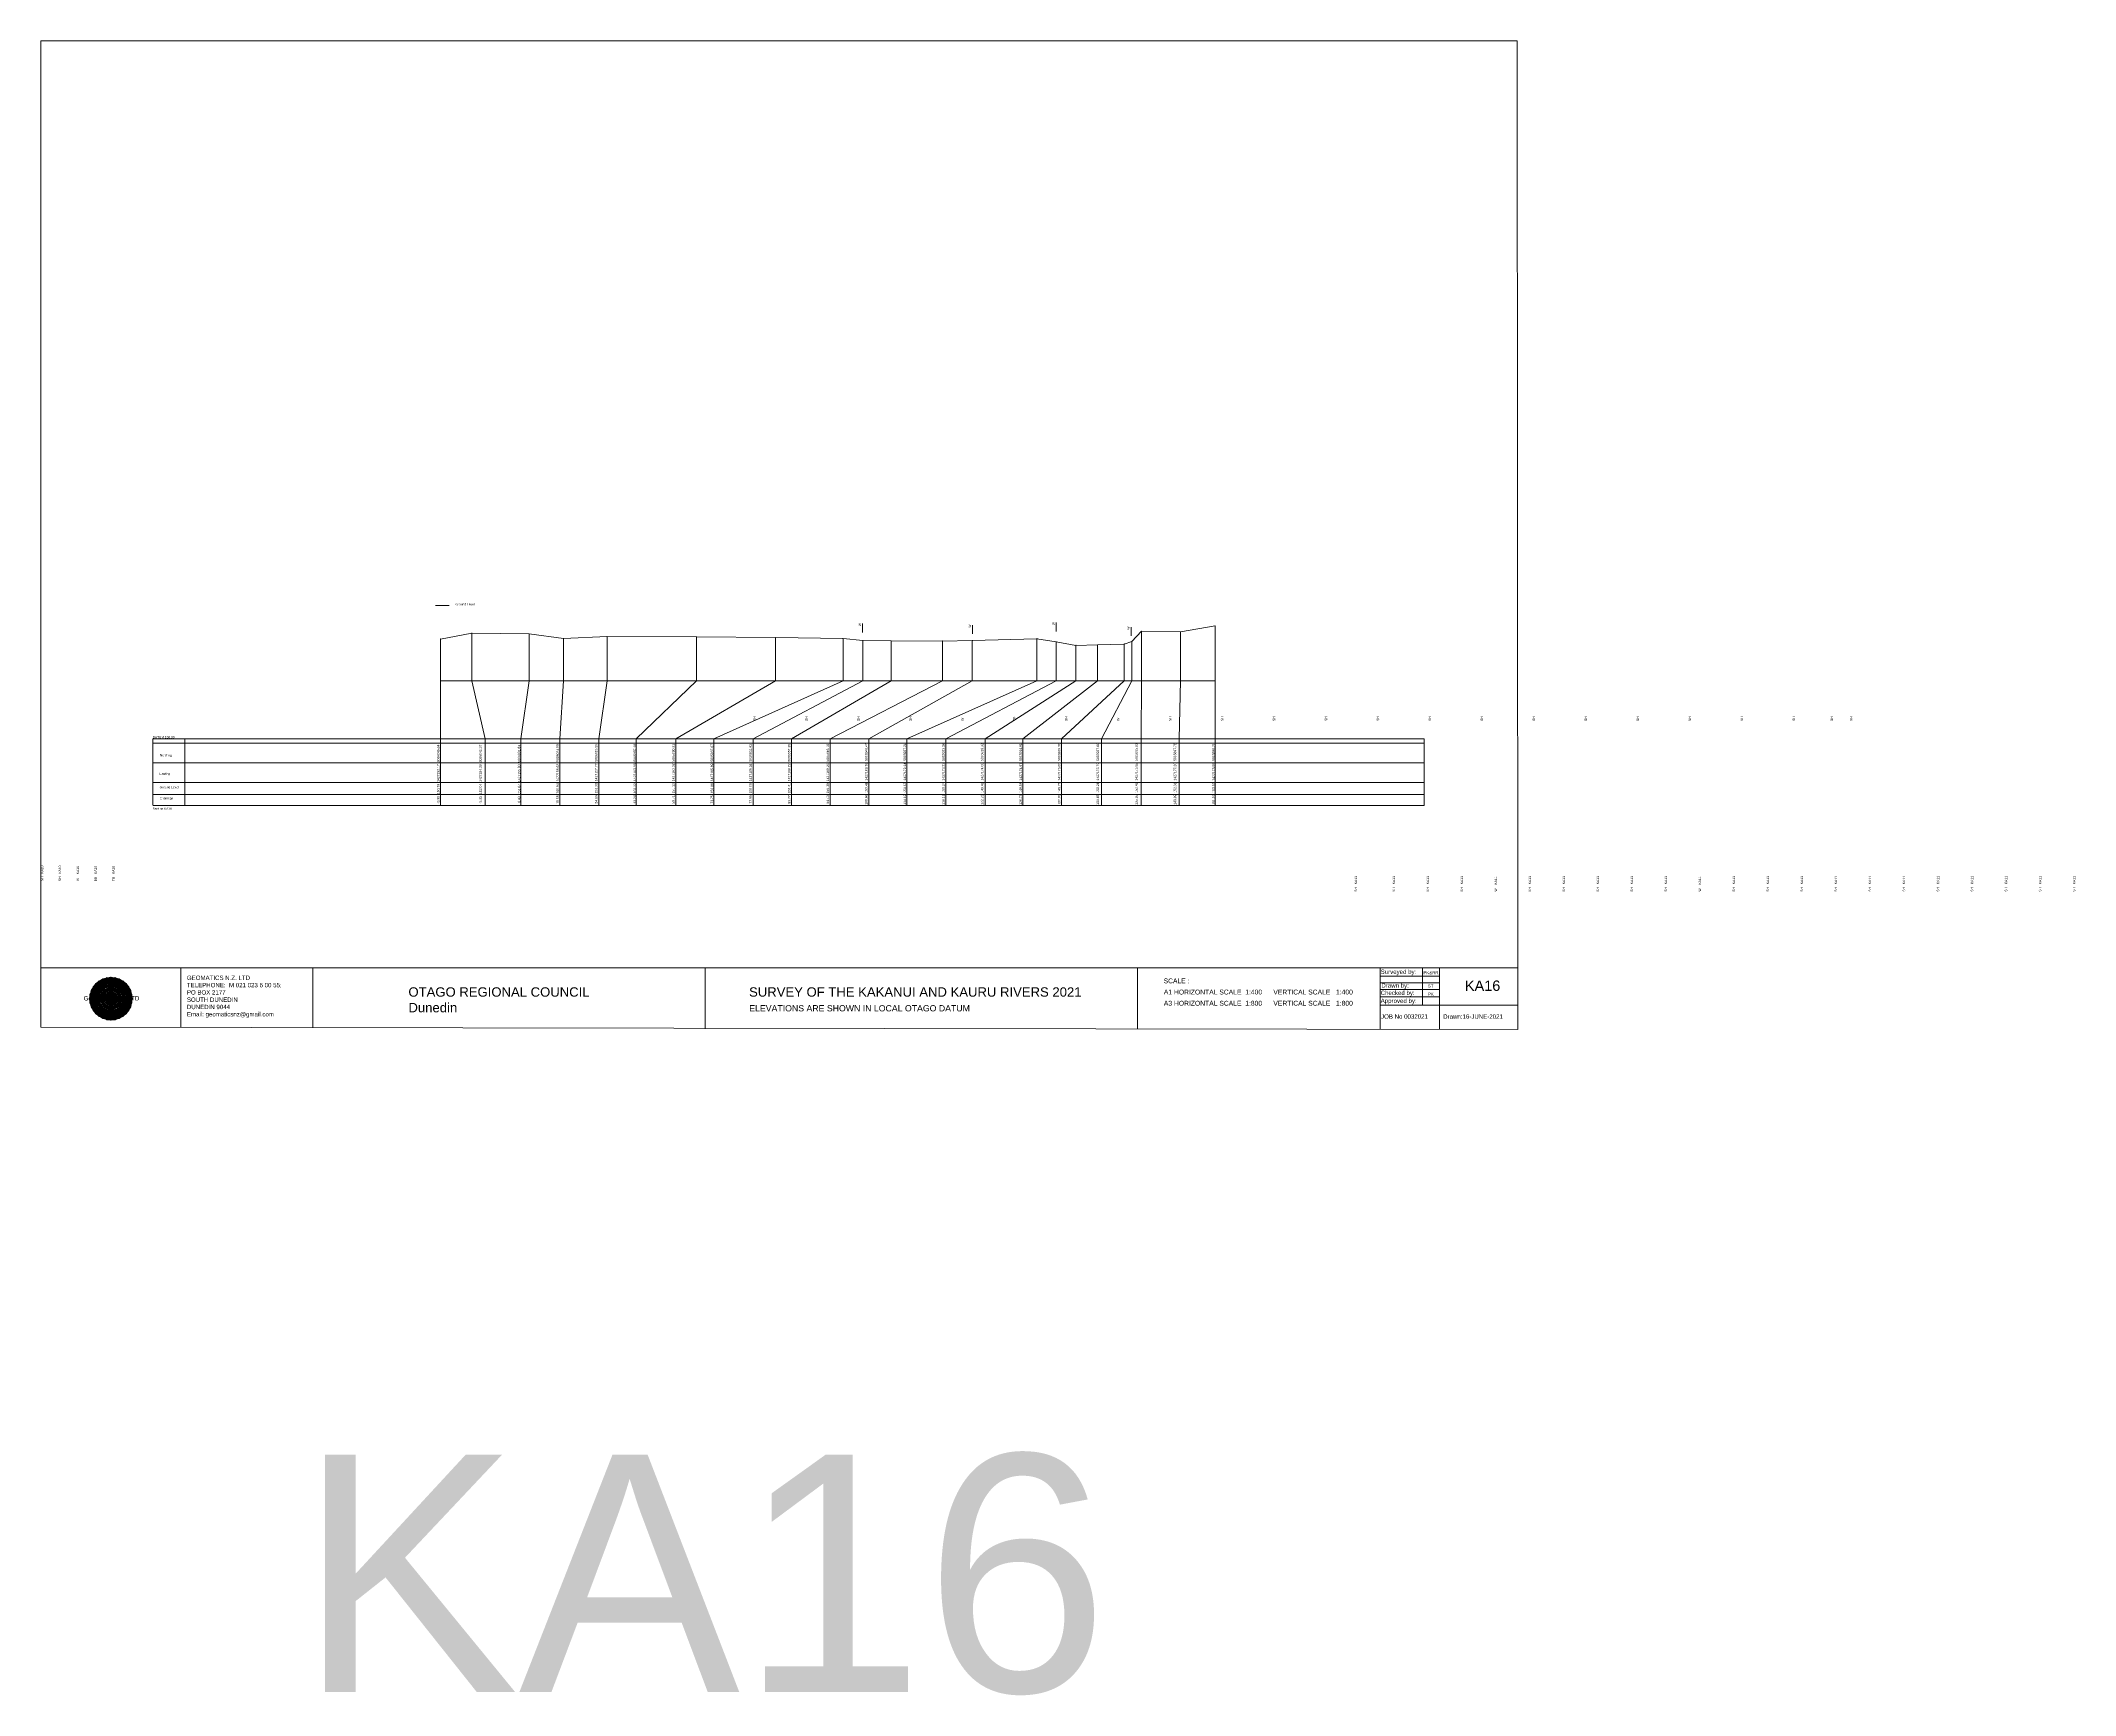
# Model space of a CAD drawing. Header units: millimetres. Extents: x -9371299 to 1075569, y -13754315 to 1425285150.
# Drawn here: x -1396999 to -973530, y -69066 to 275345 of the extents above; entities that cross this region are included whole.
import ezdxf

# ---------------------------------------------------------------- set-up
doc = ezdxf.new("R2010")
doc.units = ezdxf.units.MM
doc.header["$PDMODE"] = 35
doc.header["$PDSIZE"] = 20
doc.layers.get('0').update_dxf_attribs({"lineweight": 0})
doc.layers.add('CODE', color=7, linetype='Continuous', lineweight=0)
doc.layers.add('geo', color=7, linetype='Continuous', lineweight=0)
doc.styles.get("Standard").update_dxf_attribs({"font": 'arial.ttf'})

# ---------------------------------------------------------------- blocks, each defined once
blk = doc.blocks.new('Geomatics_Circle_SPT')
at = {"layer": 'geo', "color": 2, "linetype": 'Continuous', "lineweight": 0}
for p, q in [((0, 25.2), (-25.2, 0)), ((-24.7, 4.9), (-4.9, 24.7)), ((-24.7, -4.9), (4.9, 24.7)), ((-4.9, 24.7), (24.7, -4.9)), ((25.2, 0), (0, 25.2)), ((4.9, 24.7), (24.7, 4.9)), ((4.9, -24.7), (-24.7, 4.9)), ((-24.7, 0), (0, -24.7)), ((-9.7, 23.3), (-23.3, 9.6)), ((9.7, 23.3), (-23.3, -9.7)), ((-23.3, 9.7), (9.7, -23.3)), ((-21, 14), (-14, 21)), ((-21, -14), (14, 21)), ((14, -21), (-21, 14)), ((0, 0), (-17.8, 17.8)), ((0, 0), (-17.8, -17.8)), ((-14, 21), (21, -14)), ((21, 14), (-14, -21)), ((23.3, -9.7), (-9.7, 23.3)), ((-9.7, -23.3), (23.3, 9.7)), ((24.7, 4.9), (-4.9, -24.7)), ((0, 0), (17.8, 17.8)), ((0, 0), (17.8, -17.8)), ((0, -24.8), (25.2, 0)), ((23.3, 9.7), (9.7, 23.3)), ((14, 21), (21, 14)), ((17.8, 18.1), (17.8, 18.1)), ((-4.9, -24.7), (-24.7, -4.9)), ((-23.3, -9.7), (-9.7, -23.3)), ((-14, -21), (-21, -14)), ((-17.8, -17.8), (-17.8, -17.8)), ((24.7, -4.9), (4.9, -24.7)), ((9.7, -23.3), (23.3, -9.7)), ((21, -14), (14, -21)), ((18.1, -17.8), (18.1, -17.8)), ((4.9, -24.7), (4.9, -24.7))]:
    blk.add_line(p, q, dxfattribs=at)
at = {"layer": 'geo', "color": 1, "linetype": 'Continuous', "lineweight": 0}
for p, q in [((-4.9, 24.8), (-24.7, -4.9)), ((4.9, 24.7), (-24.7, 4.9)), ((-23.3, 9.7), (0, 25.2)), ((-23.3, -9.6), (0, 25.2)), ((4.9, 24.8), (-21, -14)), ((-4.9, 24.7), (-21, 14)), ((4.9, 24.7), (-14, 21)), ((-4.9, 24.7), (-14, -20.9)), ((-9.7, 23.3), (0, 25.2)), ((-9.7, -23.3), (0, 25.2)), ((0, 0), (-4.9, 24.7)), ((-4.9, 24.7), (-4.9, 24.7)), ((21, -14), (-4.9, 24.7)), ((24.8, 4.9), (-4.9, 24.7)), ((14, 21), (-4.9, 24.7)), ((-0.2, 25.1), (-0.2, 25.1)), ((0, 25.2), (9.7, -23.3)), ((0, 25.2), (23.3, -9.7)), ((0, 25.2), (23.3, 9.7)), ((0, 25.2), (9.7, 23.3)), ((0, 0), (4.9, 24.7)), ((21, 14), (4.9, 24.8)), ((14, -21), (4.9, 24.7)), ((24.7, -4.9), (4.9, 24.7)), ((4.9, 24.7), (4.9, 24.7)), ((-25.2, 0), (9.7, 23.3)), ((-25.2, 0), (-9.6, 23.3)), ((-25.2, 0), (23.3, 9.7)), ((-25.2, 0), (-23.3, 9.7)), ((-23.3, -9.7), (-25.2, 0)), ((-9.6, -23.3), (-25.2, 0)), ((9.7, -23.3), (-25.2, 0)), ((14, 21), (-24.7, -4.9)), ((-14, 21), (-24.7, 4.9)), ((21, 14), (-24.7, 4.9)), ((-21, 14), (-24.7, -4.9)), ((0, 0), (-24.7, 4.9)), ((-24.7, 4.9), (-21, -14)), ((-24.7, 4.9), (-4.9, -24.7)), ((-24.7, 4.9), (14, -21)), ((-24.7, 4.9), (-24.7, 4.9)), ((0, 0), (-24.7, -4.9)), ((-23.3, -9.6), (17.8, 17.8)), ((-23.3, 9.7), (-17.8, 17.9)), ((-23.3, -9.6), (-17.8, 17.9)), ((-23.3, 9.7), (17.8, 17.8)), ((-17.8, -17.8), (-23.3, 9.7)), ((0, -25.2), (-23.3, 9.7)), ((-23.3, 9.7), (17.8, -17.8)), ((-23.3, 9.7), (25.2, 0)), ((-23.3, 9.4), (-23.3, 9.4)), ((-23.3, -9.7), (25.2, 0)), ((14, 21), (-21, 14)), ((-14, 21), (-21, -14)), ((0, 0), (-21, 14)), ((-21, 14), (-14, -21)), ((-21, 14), (4.9, -24.7)), ((-21, 14), (-21, 14)), ((24.7, 4.9), (-21, 14)), ((0, 0), (-21, -14)), ((-17.9, 17.6), (-17.9, 17.6)), ((-17.8, 17.8), (9.7, 23.3)), ((-17.8, 17.8), (-9.6, 23.3)), ((-17.8, -17.8), (9.7, 23.3)), ((-17.8, -17.8), (-9.7, 23.3)), ((-9.7, -23.3), (-17.8, 17.8)), ((-17.8, 17.8), (9.7, -23.3)), ((-17.8, 17.8), (23.3, -9.6)), ((-17.8, 17.8), (23.3, 9.7)), ((-17.8, -17.8), (23.3, 9.7)), ((0, 0), (-14, 21)), ((-14, 21), (-4.9, -24.7)), ((-14, 21), (-14, 21)), ((24.7, -4.9), (-14, 21)), ((21, 14), (-14, 21)), ((-14, -21), (24.7, 4.9)), ((0, 0), (-14, -21)), ((-9.8, 23.1), (-9.8, 23.1)), ((-9.7, 23.3), (0, -25.2)), ((-9.6, 23.3), (17.8, -17.8)), ((-9.6, 23.3), (25.2, 0)), ((-9.6, 23.3), (17.8, 17.8)), ((-9.6, -23.3), (17.8, 17.9)), ((25.2, 0), (-9.6, -23.3)), ((-4.9, -24.7), (21, 14)), ((0, 0), (-4.9, -24.7)), ((0, -25.2), (9.7, 23.3)), ((0, 0), (14, 21)), ((0, 0), (21, 14)), ((23.3, 9.7), (0, -25.2)), ((0, 0), (24.8, 4.9)), ((0, 0), (4.9, -24.7)), ((0, 0), (14, -21)), ((0, 0), (21, -14)), ((0, 0), (24.8, -4.9)), ((4.9, -24.7), (14, 21)), ((4.9, -24.7), (24.7, 4.9)), ((9.4, 23.3), (9.4, 23.3)), ((9.7, 23.3), (17.8, -17.8)), ((9.7, 23.3), (25.2, 0)), ((9.7, 23.3), (17.8, 17.9)), ((17.8, 17.8), (9.7, -23.3)), ((25.2, 0), (9.7, -23.3)), ((21, -14), (14, 21)), ((24.7, 4.9), (14, 21)), ((14, 21), (14, 21)), ((14, -21), (21, 14)), ((17.6, 17.9), (17.6, 17.9)), ((17.8, 17.8), (23.3, -9.7)), ((17.8, 17.8), (23.3, 9.7)), ((23.3, 9.7), (17.8, -17.8)), ((24.7, -4.9), (21, 14)), ((21, 14), (21, 14)), ((21, -14), (24.7, 4.9)), ((23.1, 9.8), (23.1, 9.8)), ((23.3, 9.7), (25.2, 0)), ((25.2, 0), (23.3, -9.6)), ((24.7, 4.9), (24.7, 4.9)), ((25.1, 0.2), (25.1, 0.2)), ((-25.2, 0), (23.3, -9.7)), ((-25.1, -0.2), (-25.1, -0.2)), ((-24.7, -4.9), (-24.7, -4.9)), ((-24.7, -4.9), (-14, -21)), ((-24.7, -4.9), (4.9, -24.7)), ((-24.7, -4.9), (21, -14)), ((-17.8, -17.8), (-23.3, -9.7)), ((0, -25.2), (-23.3, -9.6)), ((17.8, -17.8), (-23.3, -9.6)), ((-23.1, -9.8), (-23.1, -9.8)), ((-21, -14), (24.7, -4.9)), ((-21, -14), (-21, -14)), ((-21, -14), (-4.9, -24.7)), ((-21, -14), (14, -21)), ((23.3, -9.7), (-17.8, -17.8)), ((-9.6, -23.3), (-17.8, -17.8)), ((9.7, -23.3), (-17.8, -17.8)), ((-17.6, -17.9), (-17.6, -17.9)), ((-14, -21), (21, -14)), ((-14, -21), (-14, -21)), ((-14, -21), (4.9, -24.7)), ((17.8, -17.8), (-9.7, -23.3)), ((0, -25.2), (-9.7, -23.3)), ((-9.4, -23.3), (-9.4, -23.3)), ((-4.9, -24.7), (24.7, -4.9)), ((-4.9, -24.7), (14, -21)), ((23.3, -9.6), (0, -25.2)), ((9.7, -23.3), (0, -25.2)), ((4.9, -24.7), (21, -14)), ((17.8, -17.8), (9.7, -23.3)), ((9.8, -23.1), (9.8, -23.1)), ((14, -21), (24.7, -4.9)), ((14, -21), (14, -21)), ((23.3, -9.6), (17.8, -17.8)), ((17.9, -17.6), (17.9, -17.6)), ((21, -14), (21, -14)), ((23.3, -9.4), (23.3, -9.4)), ((24.7, -4.9), (24.7, -4.9)), ((-4.9, -24.7), (-4.9, -24.7)), ((0.2, -25.1), (0.2, -25.1)), ((4.9, -24.7), (4.9, -24.7))]:
    blk.add_line(p, q, dxfattribs=at)
at = {"layer": 'geo', "color": 114, "linetype": 'Continuous', "lineweight": 0}
for p, q in [((-20.9, 14), (4.9, 24.7)), ((0, 25.2), (-17.8, 17.8)), ((-14, 21), (-4.9, 24.7)), ((-4.9, 24.7), (14, -21)), ((17.8, -17.8), (0, 25.2)), ((4.9, 24.7), (21, -14)), ((17.9, 17.8), (-25.2, 0)), ((-24.7, 4.9), (14, 21)), ((-24.7, -4.9), (21, 14)), ((-14, -21), (-24.7, 4.9)), ((9.7, 23.3), (-23.3, 9.7)), ((0, 0), (-23.3, 9.7)), ((-23.3, 9.7), (-9.7, -23.3)), ((0, 0), (-23.3, -9.7)), ((-4.9, -24.7), (-21, 14)), ((24.8, 4.9), (-20.9, -14)), ((-17.8, 17.8), (0, -25.2)), ((4.9, -24.7), (-14, 21)), ((0, 0), (-9.7, 23.3)), ((0, 0), (-9.7, -23.3)), ((0, 0), (9.7, 23.3)), ((0, 0), (23.3, 9.7)), ((0, 0), (9.7, -23.3)), ((0, 0), (23.3, -9.7)), ((23.3, -9.7), (9.7, 23.3)), ((14, 21), (24.7, -4.9)), ((25.2, 0), (17.8, 17.8)), ((21, 14), (24.7, 4.9)), ((-25.2, 0), (-17.8, -17.8)), ((-21, -14), (-24.7, -4.9)), ((-17.8, -17.8), (25.2, 0)), ((24.8, -4.9), (-14, -21)), ((-9.6, -23.3), (23.3, -9.7)), ((21, -14), (-4.9, -24.8)), ((0, -25.2), (17.9, -17.8)), ((14, -21), (4.9, -24.8))]:
    blk.add_line(p, q, dxfattribs=at)
at = {"layer": 'geo', "color": 250, "linetype": 'Continuous', "lineweight": 0}
for p, q in [((-4.9, 24.7), (4.9, 24.7)), ((-4.9, 24.7), (-4.9, -24.7)), ((0, 0), (0, 25.2)), ((4.9, 24.7), (4.9, -24.7)), ((0, 0), (-25.2, 0)), ((24.7, 4.9), (-24.7, 4.9)), ((-24.7, 4.9), (-24.7, -4.9)), ((-23.3, 9.7), (23.3, 9.7)), ((-23.3, 9.7), (-23.3, 9.7)), ((-23.3, -9.7), (-23.3, 9.7)), ((21, 14), (-21, 14)), ((-21, 14), (-21, -14)), ((-17.8, 17.8), (17.8, 17.8)), ((-17.8, -17.8), (-17.8, 17.8)), ((-14, 21), (-14, 21)), ((14, 21), (-14, 21)), ((-14, 20.9), (-14, -21)), ((-9.7, 23.3), (9.7, 23.3)), ((-9.7, -23.3), (-9.7, 23.3)), ((0, 0), (0, -25.2)), ((0, 0), (25.2, 0)), ((9.7, -23.3), (9.7, 23.3)), ((14, 21), (14, -21)), ((17.8, -17.8), (17.8, 17.8)), ((21, 14), (21, 14)), ((21, -14), (21, 14)), ((23.3, 9.7), (23.3, -9.7)), ((24.7, 4.9), (24.7, 4.9)), ((24.7, -4.9), (24.7, 4.9)), ((-24.7, -4.9), (24.7, -4.9)), ((23.3, -9.7), (-23.3, -9.7)), ((-21, -14), (21, -14)), ((17.8, -17.8), (-17.8, -17.8)), ((-14, -21), (14, -21)), ((9.7, -23.3), (-9.7, -23.3)), ((-4.9, -24.7), (4.9, -24.7))]:
    blk.add_line(p, q, dxfattribs=at)
blk = doc.blocks.new('GeomaticsNZ TITLE BLOCK')
at = {"color": 7, "linetype": 'Continuous', "lineweight": 0}
for p, q in [((0, 94.9), (0, 1579.2)), ((0, 1579.2), (2363.4, 1579.2)), ((2363.4, 1579.2), (2364, 94.9)), ((2364, 94.9), (0, 94.9)), ((0, 94.9), (0, 0)), ((15.9, 94.9), (2364, 94.9)), ((224.3, 95.2), (224.3, -0.3)), ((2364, 94.9), (382.6, 94.9)), ((435.8, 95.2), (435.8, -0.7)), ((1063.4, 94.9), (1063.4, -2.4)), ((1755.4, 94.9), (1755.4, -2.6)), ((2143.9, 94.9), (2143.7, -3)), ((2143.9, 81.9), (2238.6, 81.7)), ((2143.9, 71), (2238.6, 71)), ((2211.5, 94.9), (2211.5, 36.1)), ((2238.6, 94.8), (2238.6, -3.2)), ((2364, -3.5), (2364, 94.9)), ((2143.6, 60.4), (2238.6, 60.4)), ((2143.8, 48.6), (2238.6, 48.6)), ((2143.8, 35.4), (2364, 35.3)), ((0, 0), (2364, -3.5))]:
    blk.add_line(p, q, dxfattribs=at)
at = {"color": 7, "linetype": 'Continuous', "lineweight": 0, "xscale": 1.36, "yscale": 1.36, "zscale": 1.36}
blk.add_blockref('Geomatics_Circle_SPT', (112.4, 45.7), dxfattribs=at)
at = {"color": 7, "linetype": 'Continuous', "lineweight": 0}
for s, p in [('PK&RR', (2213.2, 84.8)), ('ST', (2220.3, 63.6)), ('PK', (2220.4, 50.6))]:
    blk.add_text(s, height=5, dxfattribs=at).set_placement(p)
at = {"color": 7, "linetype": 'Continuous', "lineweight": 0, "attachment_point": 1}
for s, width, heights, insert, char_height in [('{\\C256;GEOMATICS N.Z. LTD                   \\PTELEPHONE:  M 021 023 6 00 55;\\PPO BOX 2177\\PSOUTH DUNEDIN\\PDUNEDIN 9044\\PEmail: geomaticsnz@gmail.com}', 3535.727, [94.7], (234, 82.7), 7), ('{\\C256;Surveyed by:}', 3535.727, [0], (2144.7, 92.4), 7), ('{\\C256;Drawn by:}', 3535.727, [0], (2145.8, 70.4), 7), ('{\\C256;Geomatics N.Z. LTD                   }', 125.079, [15.8], (68.8, 49.9), 7), ('{\\C256;OTAGO REGIONAL COUNCIL\\PDunedin}', 3535.727, [0], (588.6, 64), 15), ('{\\C256;SURVEY OF THE KAKANUI AND KAURU RIVERS 2021}', 3535.727, [0], (1133.8, 64), 15), ('{\\C256;ELEVATIONS ARE SHOWN IN LOCAL OTAGO DATUM}', 3535.727, [0], (1134.1, 35.4), 10), ('{\\C256;Approved by:}', 3535.727, [0], (2144.7, 45.9), 7), ('{\\C256;Checked by:}', 3535.727, [0], (2144.7, 58.6), 7), ('{\\C256;JOB No 0032021}', 3535.727, [0], (2145.3, 20.8), 7), ('{\\C256;Drawn:16-JUNE-2021}', 3535.727, [0], (2244.7, 20.7), 7)]:
    blk.add_mtext_dynamic_manual_height_columns(s, width=width, gutter_width=159, heights=heights, dxfattribs=dict(at, insert=insert, char_height=char_height))

msp = doc.modelspace()

# ---------------------------------------------------------------- linework, layer by layer
at = {"color": 1, "lineweight": 0}
msp.add_line((-1314856, 157792), (-1311949, 157792), dxfattribs=at)
at = {"color": 7, "lineweight": 0}
for p, q in [((-1225961, 152173), (-1225961, 154021)), ((-1203074, 151862), (-1203074, 153709)), ((-1185651, 152381), (-1185651, 154229)), ((-1170061, 151432), (-1170061, 153280)), ((-1152572, 153526), (-1152572, 116048)), ((-1313754, 150791), (-1313754, 116176)), ((-1307278, 142107), (-1304494, 130000)), ((-1295335, 142107), (-1297050, 130000)), ((-1288181, 142107), (-1288942, 130000)), ((-1279117, 142107), (-1280827, 130000)), ((-1260485, 142107), (-1273066, 130000)), ((-1244053, 142107), (-1264793, 130000)), ((-1230012, 142107), (-1256868, 130000)), ((-1225865, 142107), (-1248709, 130000)), ((-1219994, 142107), (-1240750, 130000)), ((-1209332, 142107), (-1232712, 130000)), ((-1203106, 142107), (-1224635, 130000)), ((-1189637, 142107), (-1216712, 130000)), ((-1185657, 142107), (-1208609, 130000)), ((-1181529, 142107), (-1200448, 130000)), ((-1177033, 142107), (-1192567, 130000)), ((-1171478, 142107), (-1184512, 130000)), ((-1169889, 142107), (-1176209, 130000)), ((-1167916, 142107), (-1167982, 130000)), ((-1159776, 142107), (-1160070, 130000)), ((-1373632, 130000), (-1373632, 129453)), ((-1304494, 116176), (-1304494, 130000)), ((-1297050, 116176), (-1297050, 130000)), ((-1288942, 116176), (-1288942, 130000)), ((-1280827, 116176), (-1280827, 130000)), ((-1273066, 116176), (-1273066, 130000)), ((-1264793, 116176), (-1264793, 130000)), ((-1256868, 116176), (-1256868, 130000)), ((-1248709, 116176), (-1248709, 130000)), ((-1240750, 116176), (-1240750, 130000)), ((-1232712, 116176), (-1232712, 130000)), ((-1224635, 116176), (-1224635, 130000)), ((-1216712, 116176), (-1216712, 130000)), ((-1208609, 116176), (-1208609, 130000)), ((-1200448, 116176), (-1200448, 130000)), ((-1192567, 116176), (-1192567, 130000)), ((-1184512, 116176), (-1184512, 130000)), ((-1176209, 116176), (-1176209, 130000)), ((-1167982, 116176), (-1167982, 130000)), ((-1160070, 116176), (-1160070, 130000))]:
    msp.add_line(p, q, dxfattribs=at)
at = {"lineweight": 0}
for p, q in [((-1307278, 152041), (-1307278, 142107)), ((-1295335, 151872), (-1295335, 142107)), ((-1288181, 150942), (-1288181, 142107)), ((-1279117, 151332), (-1279117, 142107)), ((-1260485, 151223), (-1260485, 142107)), ((-1244053, 151123), (-1244053, 142107)), ((-1230012, 150884), (-1230012, 142107)), ((-1225865, 150504), (-1225865, 142107)), ((-1219994, 150414), (-1219994, 142107)), ((-1209332, 150384), (-1209332, 142107)), ((-1203106, 150475), (-1203106, 142107)), ((-1189637, 150865), (-1189637, 142107)), ((-1185657, 150235), (-1185657, 142107)), ((-1181529, 149485), (-1181529, 142107)), ((-1177033, 149586), (-1177033, 142107)), ((-1171478, 149746), (-1171478, 142107)), ((-1169889, 150276), (-1169889, 142107)), ((-1167916, 152446), (-1167916, 142107)), ((-1159776, 152306), (-1159776, 142107)), ((-1313754, 142107), (-1152572, 142107))]:
    msp.add_line(p, q, dxfattribs=at)
at = {"color": 7, "lineweight": 0, "transparency": 33554687}
for p, q in [((-1373632, 130000), (-1109051, 130000)), ((-1373632, 129453), (-1373632, 116303)), ((-1373632, 129154), (-1109051, 129154)), ((-1366996, 130000), (-1366996, 116176)), ((-1109051, 130000), (-1109051, 116176)), ((-1373632, 125031), (-1109051, 125031)), ((-1373632, 120970), (-1109051, 120970)), ((-1373632, 118420), (-1109051, 118420)), ((-1373632, 116176), (-1109051, 116176))]:
    msp.add_line(p, q, dxfattribs=at)
at = {"color": 1, "lineweight": 0}
msp.add_lwpolyline([(-1313754, 150791), (-1307278, 152041), (-1295335, 151872), (-1288181, 150942), (-1279117, 151332), (-1260485, 151223), (-1244053, 151123), (-1230012, 150884), (-1225865, 150504), (-1219994, 150414), (-1209332, 150384), (-1203106, 150475), (-1189637, 150865), (-1185657, 150235), (-1181529, 149485), (-1177033, 149586), (-1171478, 149746), (-1169889, 150276), (-1167916, 152446), (-1159776, 152306), (-1152572, 153526)], dxfattribs=at)
at = {"lineweight": 0}
for p in [(-1167916, 152446), (-1152572, 153526), (-1313754, 150791), (-1307278, 152041), (-1295335, 151872), (-1288181, 150942), (-1279117, 151332), (-1260485, 151223), (-1244053, 151123), (-1230012, 150884), (-1225865, 150504), (-1219994, 150414), (-1209332, 150384), (-1203106, 150475), (-1189637, 150865), (-1185657, 150235), (-1181529, 149485), (-1177033, 149586), (-1171478, 149746), (-1169889, 150276), (-1159776, 152306)]:
    msp.add_point(p, dxfattribs=at)

# ---------------------------------------------------------------- block references
at = {"color": 7, "lineweight": 0, "xscale": 130.037656131007, "yscale": 130.037656131007, "zscale": 130.037656131007}
msp.add_blockref('GeomaticsNZ TITLE BLOCK', (-1396999, 69985), dxfattribs=at)

# ---------------------------------------------------------------- texts
at = {"color": 7, "lineweight": 0, "transparency": 33554687}
for s, height, p in [('Ground Level', 473.07, (-1310664, 157792)), ('DATUM 130.00', 473.07, (-1373699, 130136)), ('Easting', 473.1, (-1372257, 122528)), ('Northing', 473.1, (-1372188, 126387)), ('Ground Level', 473.07, (-1372239, 119739)), ('Section KA16', 473.07, (-1373699, 115258)), ('Chainage', 473.1, (-1372237, 117414))]:
    msp.add_text(s, height=height, dxfattribs=at).set_placement(p)
at = {"color": 7, "lineweight": 0}
for s, p in [('  -9.99  150.79  1427152.17  5006049.64', (-1313991, 116154)), ('  -3.52  152.04  1427154.90  5006042.37', (-1305222, 116154)), ('   8.43  151.87  1427155.80  5006031.84', (-1297191, 116147)), ('  15.58  150.94  1427156.62  5006024.59', (-1289160, 116100)), ('  24.65  151.33  1427157.77  5006015.55', (-1281129, 116155)), ('  43.28  151.22  1427160.93  5005997.18', (-1273098, 116167)), ('  59.71  151.12  1427163.32  5005980.91', (-1265067, 116147)), ('  73.75  150.88  1427165.69  5005967.07', (-1257036, 116143)), ('  77.90  150.50  1427166.04  5005962.92', (-1249006, 116143)), ('  83.77  150.41  1427168.22  5005957.35', (-1240975, 116147)), ('  94.43  150.38  1427169.26  5005946.70', (-1232944, 116147)), (' 100.66  150.48  1427169.78  5005940.47', (-1224913, 116100)), (' 114.12  150.87  1427172.14  5005927.21', (-1216883, 116100)), (' 118.11  150.24  1427173.23  5005923.36', (-1208852, 116100)), (' 122.23  149.49  1427174.09  5005919.32', (-1200821, 116100)), (' 126.73  149.59  1427174.97  5005914.91', (-1192790, 116100)), (' 132.28  149.75  1427175.60  5005909.38', (-1184759, 116100)), (' 133.87  150.28  1427175.79  5005907.80', (-1176728, 116100)), (' 135.85  152.45  1427175.98  5005905.83', (-1168697, 116100)), (' 143.99  152.31  1427177.20  5005897.78', (-1160666, 116100)), (' 151.19  153.53  1427178.59  5005890.71', (-1152636, 116100))]:
    msp.add_text(s, height=500, rotation=90, dxfattribs=at).set_placement(p)
for s, height, p in [('A1 HORIZONTAL SCALE  1:400      VERTICAL SCALE   1:400 ', 1005.54, (-1163237, 76813)), ('SCALE :  ', 1005.5, (-1163283, 79137)), ('KA16', 2154.7, (-1100568, 77564)), ('A3 HORIZONTAL SCALE  1:800      VERTICAL SCALE   1:800', 1005.54, (-1163237, 74489)), ('KA16 ', 49394.5, (-1343513, -68365))]:
    msp.add_text(s, height=height, dxfattribs=at).set_placement(p)
at = {"color": 7, "lineweight": 0, "char_height": 500, "attachment_point": 1, "rotation": 90}
for insert in [(-1226749, 153479), (-1203862, 153167), (-1186439, 153687), (-1170849, 152738)]:
    msp.add_mtext_dynamic_manual_height_columns('W', width=4277.93, gutter_width=12.5, heights=[0], dxfattribs=dict(at, insert=insert))
at = {"layer": 'CODE', "color": 7, "linetype": 'Continuous', "lineweight": 0}
for s, p in [('SH', (-1248167, 133749)), ('SH', (-1237351, 133749)), ('SH', (-1226535, 133749)), ('SH', (-1215718, 133749)), ('W', (-1204910, 133772)), ('TB', (-1194111, 133764)), ('SH', (-1183303, 133749)), ('W', (-1172495, 133772)), ('SH', (-1161688, 133749)), ('SH', (-1150871, 133749)), ('SH', (-1140055, 133749)), ('SH', (-1129238, 133749)), ('SH', (-1118422, 133749)), ('SH', (-1107606, 133749)), ('SH', (-1096789, 133749)), ('SH', (-1085973, 133749)), ('SH', (-1075156, 133749)), ('SH', (-1064340, 133749)), ('SH', (-1053524, 133749)), ('SH', (-1042707, 133749)), ('SH', (-1031891, 133749)), ('SH', (-1023959, 133749)), ('SH', (-1019911, 133749))]:
    msp.add_text(s, height=500, rotation=90, dxfattribs=at).set_placement(p)
at = {"layer": 'CODE', "color": 7, "lineweight": 0}
for s, p in [('SH   KA10', (-1396471, 100395)), ('SH   KA10', (-1392747, 100395)), ('W    KA10', (-1389030, 100418)), ('BB   KA10', (-1385312, 100375)), ('TB   KA10', (-1381595, 100410)), ('SH   KA11', (-1123015, 98214)), ('SH   KA11', (-1115138, 98214)), ('SH   KA11', (-1108057, 98214)), ('SH   KA11', (-1100975, 98214)), ('W    KA11', (-1093900, 98236)), ('SH   KA11', (-1086827, 98214)), ('SH   KA11', (-1079745, 98214)), ('SH   KA11', (-1072664, 98214)), ('SH   KA11', (-1065582, 98214)), ('SH   KA11', (-1058501, 98214)), ('W    KA11', (-1051426, 98236)), ('SH   KA11', (-1044353, 98214)), ('SH   KA11', (-1037271, 98214)), ('SH   KA11', (-1030189, 98214)), ('SH   KA11', (-1023108, 98214)), ('SH   KA11', (-1016026, 98214)), ('SH   KA11', (-1008945, 98214)), ('SH   KA11', (-1001863, 98214)), ('SH   KA11', (-994782, 98214)), ('SH   KA11', (-987700, 98214)), ('SH   KA11', (-980619, 98214)), ('SH   KA11', (-973537, 98214))]:
    msp.add_text(s, height=500, rotation=90, dxfattribs=at).set_placement(p)

doc.saveas('drawing.dxf')
